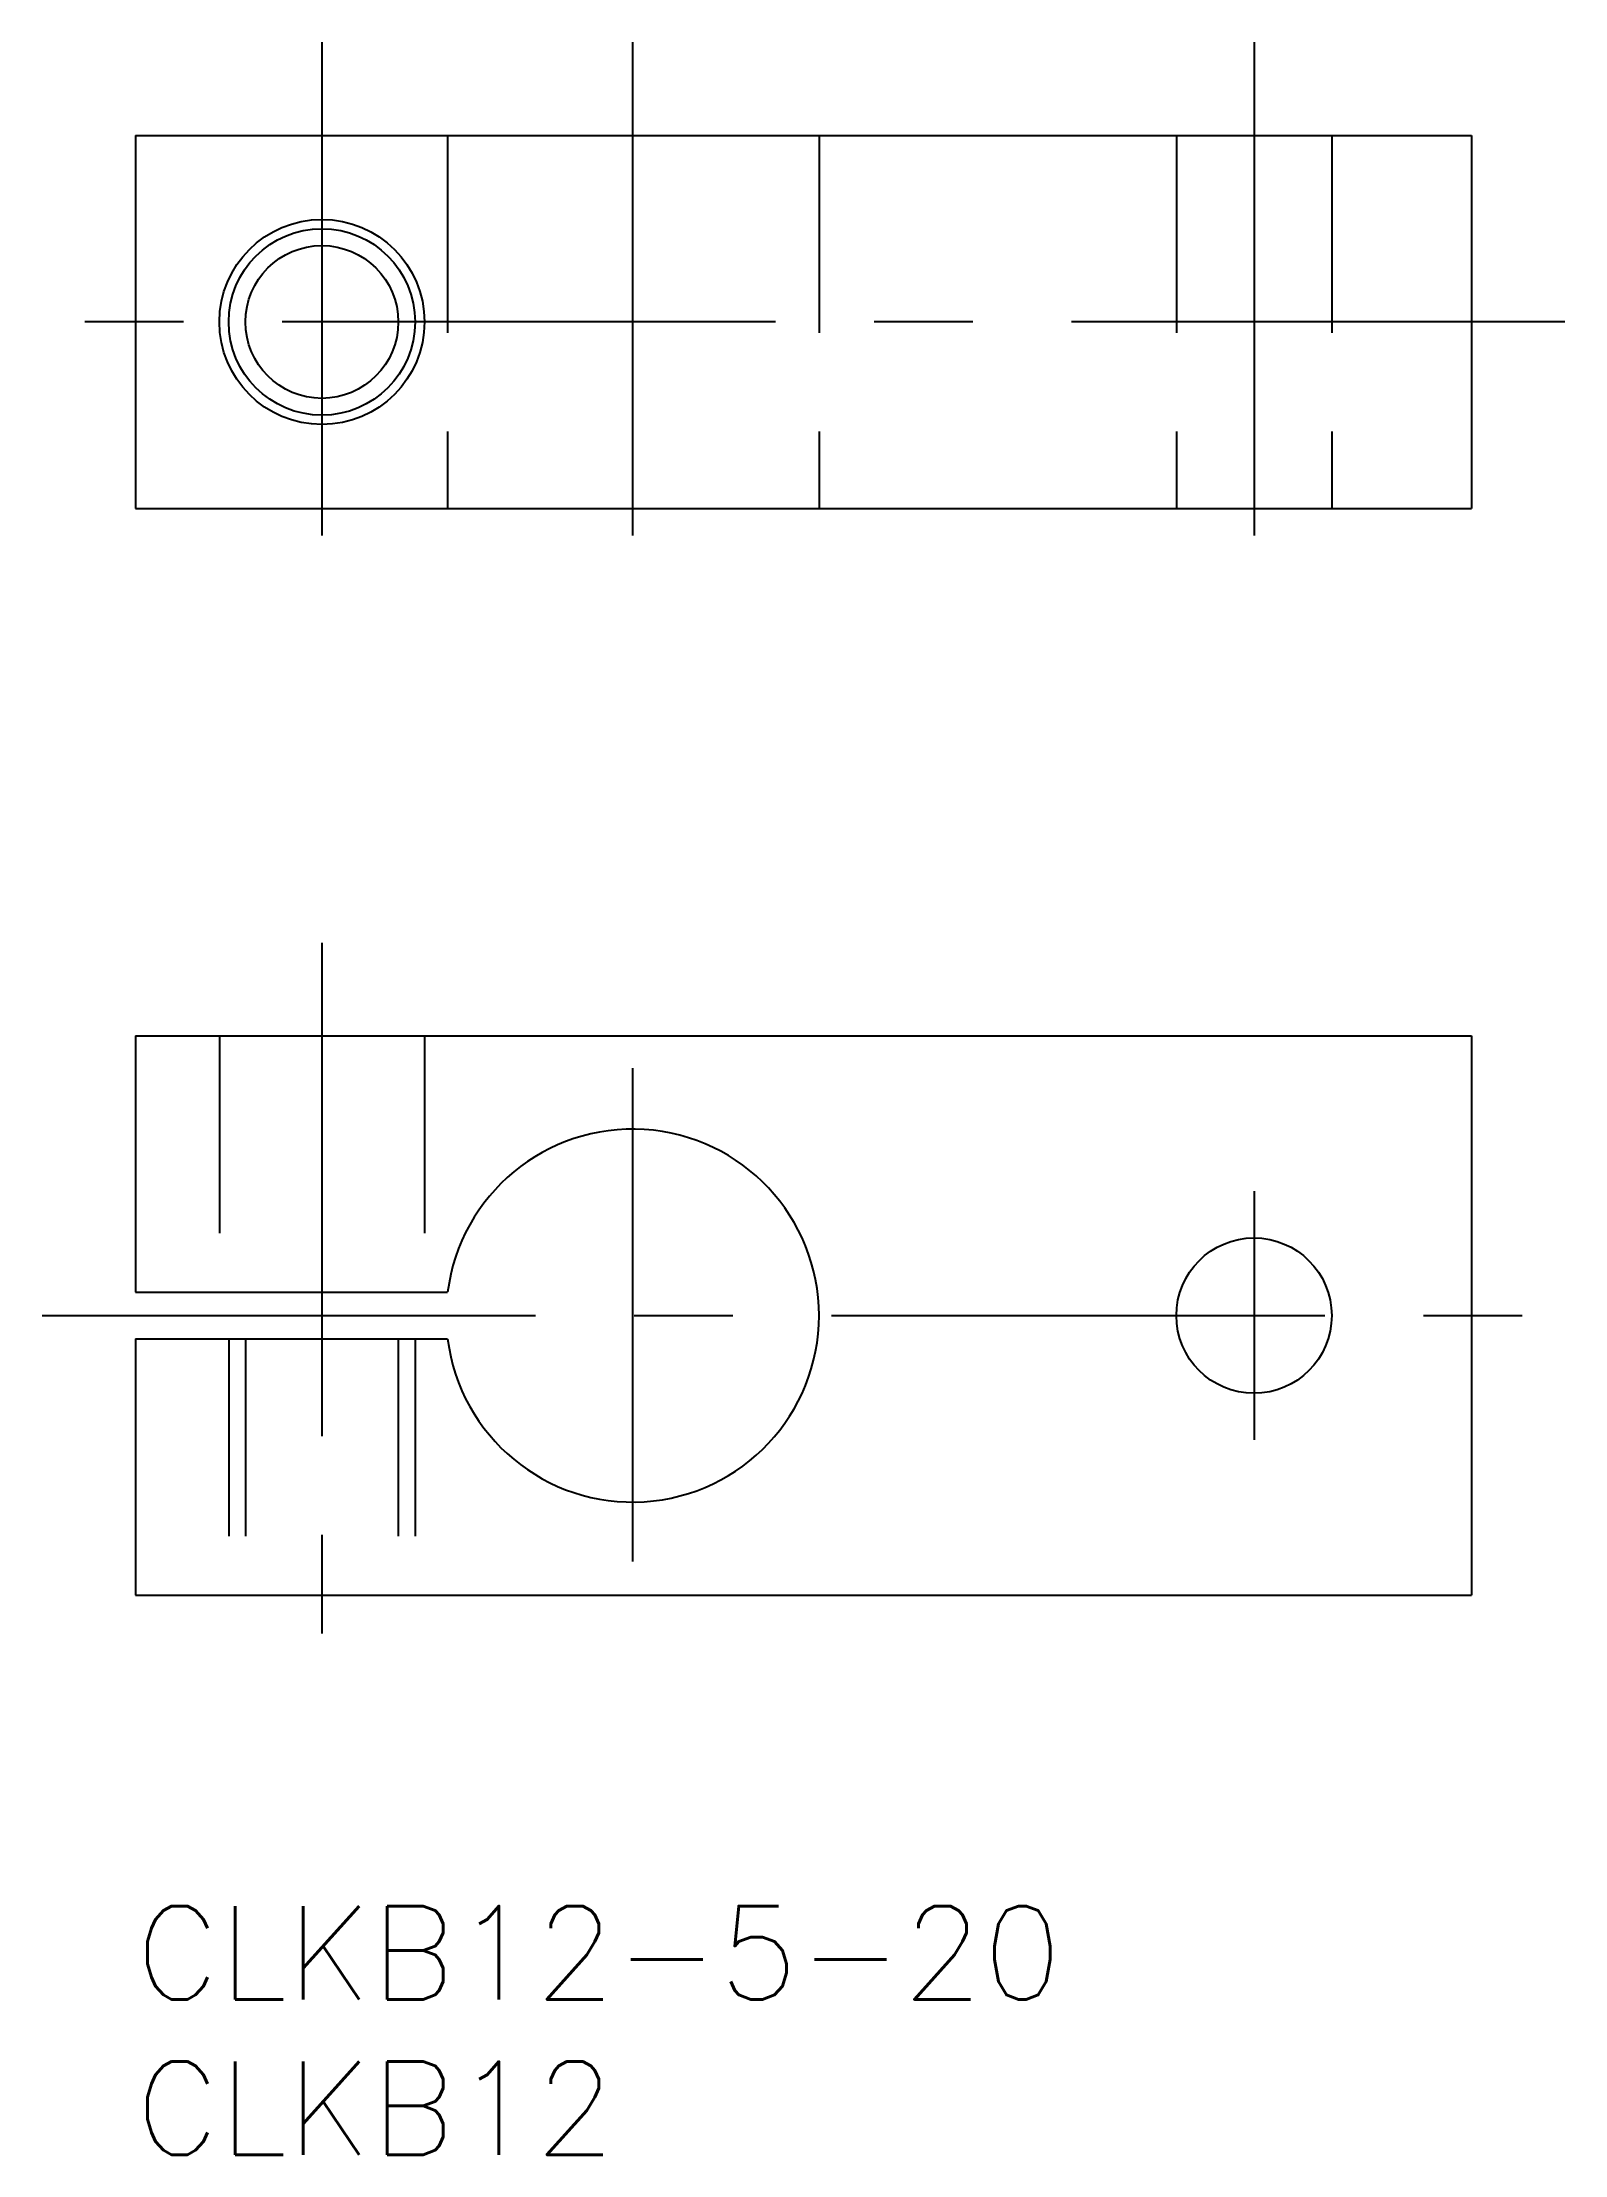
# Model space of a CAD drawing. Extents: x -3 to 46, y -8 to 60.
import ezdxf

# ---------------------------------------------------------------- set-up
doc = ezdxf.new("R2010")
doc.units = 0
doc.header["$LTSCALE"] = 0.5
doc.linetypes.add('CENTER', pattern=[50.8, 31.75, -6.35, 6.35, -6.35])
doc.linetypes.add('DASHED', pattern=[19.05, 12.7, -6.35])
for name, color, linetype in [('MSM_CENTER', 1, 'CENTER'), ('MSM_CONTINUOUS', 7, 'CONTINUOUS'), ('MSM_DASHED', 4, 'DASHED'), ('MSM_NARROW', 5, 'CONTINUOUS'), ('MSM_PART_NUMBER', 7, 'CONTINUOUS')]:
    doc.layers.add(name, color=color, linetype=linetype)
doc.styles.get("Standard").update_dxf_attribs({"font": 'txt.shx', "height": 3, "bigfont": 'bigfont.shx'})

# ---------------------------------------------------------------- blocks, each defined once
blk = doc.blocks.new('*U14')
at = {"layer": 'MSM_PART_NUMBER'}
blk.add_text('CLKB12-5-20', height=3, dxfattribs=at).set_placement((0, -3))
blk = doc.blocks.new('*U15')
at = {"layer": 'MSM_PART_NUMBER'}
blk.add_text('CLKB12', height=3, dxfattribs=at).set_placement((0, -8))

msp = doc.modelspace()

# ---------------------------------------------------------------- linework, layer by layer
at = {"layer": 'MSM_CENTER'}
for p, q in [((6, 59.972), (6, 41.972)), ((16, 59.972), (16, 41.972)), ((36, 59.972), (36, 41.972)), ((46, 50.972), (-3, 50.972)), ((6, 31), (6, 7)), ((16, 26.965), (16, 11.035)), ((36, 22.999), (36, 15.001)), ((-3, 19), (46, 19))]:
    msp.add_line(p, q, dxfattribs=at)
at = {"layer": 'MSM_CONTINUOUS'}
for p, q in [((0, 56.972), (0, 44.972)), ((0, 56.972), (43, 56.972)), ((43, 56.972), (43, 44.972)), ((0, 44.972), (43, 44.972)), ((0, 28), (43, 28)), ((0, 28), (0, 19.75)), ((43, 28), (43, 10)), ((0, 19.75), (10.047, 19.75)), ((0, 18.25), (10.047, 18.25)), ((0, 18.25), (0, 10)), ((0, 10), (43, 10))]:
    msp.add_line(p, q, dxfattribs=at)
for centre, radius in [((6, 50.972), 3.3), ((6, 50.972), 2.458), ((36, 19), 2.5)]:
    msp.add_circle(centre, radius, dxfattribs=at)
msp.add_arc((16, 19), 6, 187.18076, 172.81924, dxfattribs=at)
at = {"layer": 'MSM_DASHED'}
for p, q in [((10.047, 56.972), (10.047, 44.972)), ((22, 56.972), (22, 44.972)), ((33.5, 56.972), (33.5, 44.972)), ((38.5, 56.972), (38.5, 44.972)), ((2.7, 28), (2.7, 19.75)), ((9.3, 28), (9.3, 19.75)), ((3, 18.25), (3, 10)), ((3.542, 18.25), (3.542, 10)), ((8.459, 18.25), (8.459, 10)), ((9, 18.25), (9, 10))]:
    msp.add_line(p, q, dxfattribs=at)
at = {"layer": 'MSM_NARROW'}
msp.add_circle((6, 50.972), 3, dxfattribs=at)

# ---------------------------------------------------------------- block references
at = {"layer": 'MSM_CONTINUOUS'}
for name in ['*U14', '*U15']:
    msp.add_blockref(name, (0, 0), dxfattribs=at)

doc.saveas('drawing.dxf')
